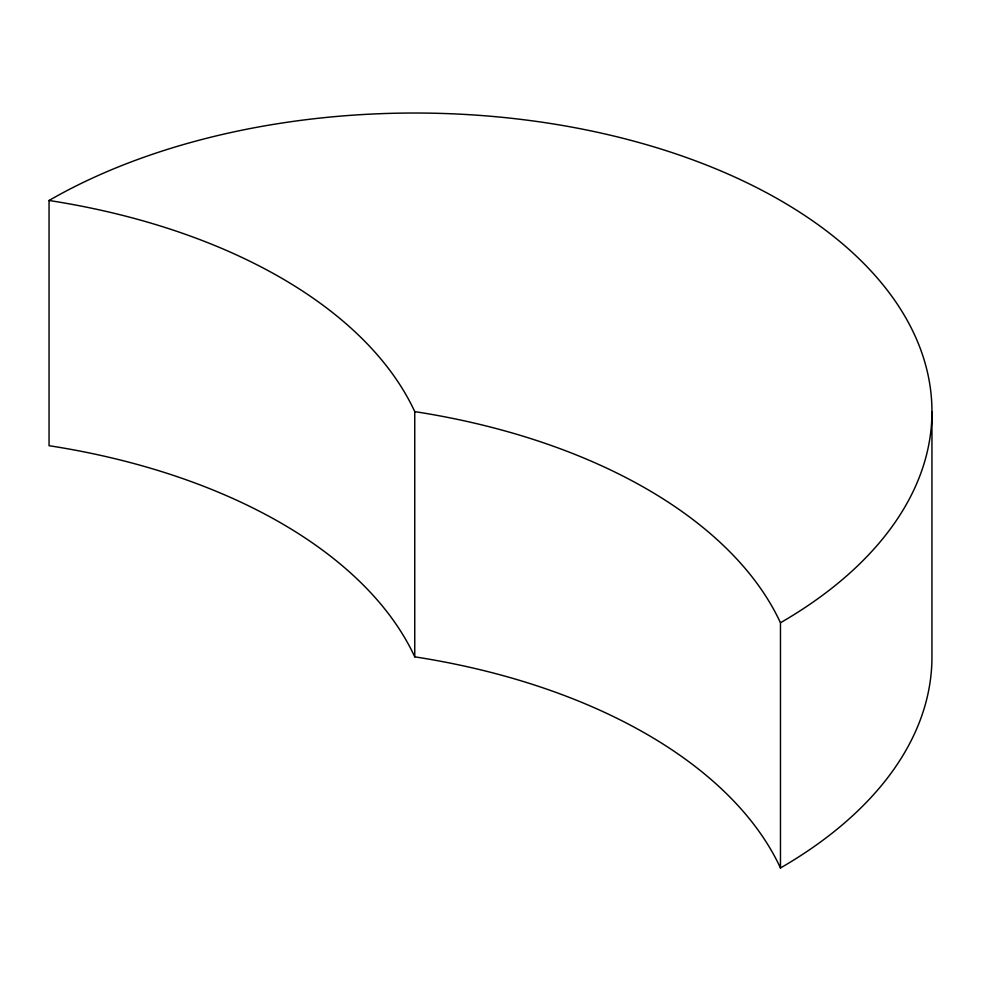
<?xml version="1.0" encoding="UTF-8"?>
<svg xmlns="http://www.w3.org/2000/svg" width="981" height="981" viewBox="0 0 981 981"><rect width="100%" height="100%" fill="white"/><g stroke="black" fill="none" stroke-linecap="round" stroke-linejoin="round"><path stroke-width="1.47" d="M931.95 411.615L931.95 656.841A517.195 298.592 0 0 1 780.471 867.977A517.195 298.592 0 0 0 414.755 656.841A517.195 298.592 0 0 0 49.05 445.693L49.05 200.48A517.195 298.592 0 0 1 780.471 200.48A517.195 298.592 0 0 1 780.471 622.763L780.471 867.977M49.05 200.48A517.195 298.592 0 0 1 414.755 411.615L414.755 656.841M414.755 411.615A517.195 298.592 0 0 1 780.471 622.763"/></g></svg>
